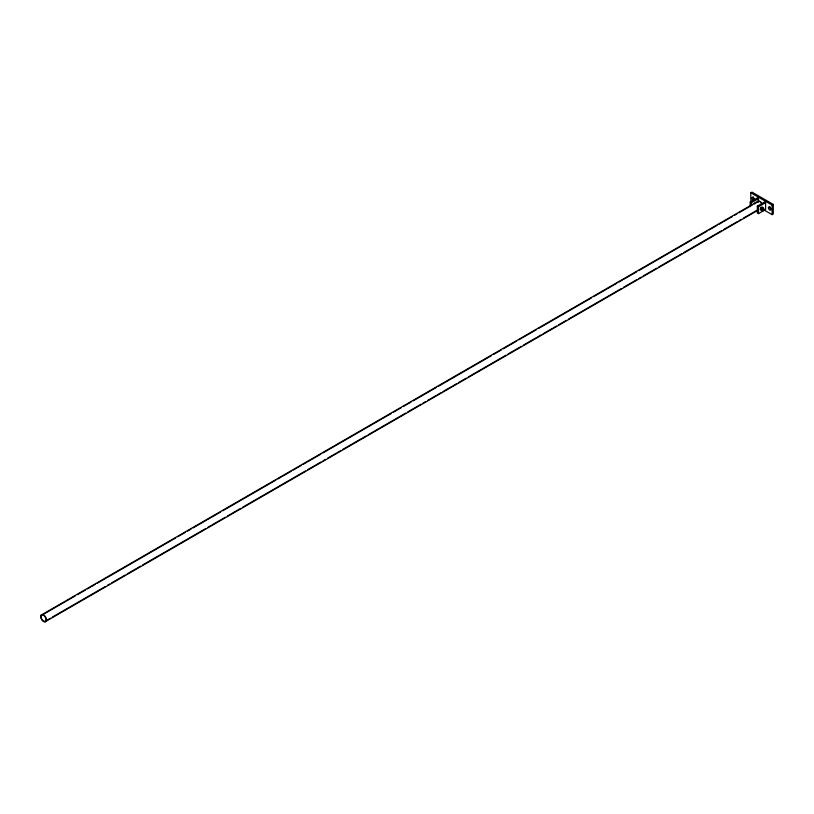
<?xml version="1.0" encoding="UTF-8"?>
<svg xmlns="http://www.w3.org/2000/svg" width="814" height="814" viewBox="0 0 814 814"><rect width="100%" height="100%" fill="white"/><g stroke="black" fill="none" stroke-linecap="round" stroke-linejoin="round"><path stroke-width="1.22" d="M760.744 208.933L761.456 207.702L762.169 208.109M762.698 209.534C760.775 211.192 762.189 206.736 763.054 208.618M750.793 202.36L750.793 192.796L751.983 192.104L773.3 204.416L773.3 213.99L772.12 214.672L763.593 209.747M750.203 206.583L750.203 202.025L757.315 197.924L758.495 198.606L758.495 202.025M750.203 202.025L751.393 202.706L758.495 198.606M41.087 615.13L758.485 200.936M41.392 615.506L65.598 601.526M66.514 600.997L75.499 595.817M77.523 594.647L81.003 592.633M81.919 592.104L85.409 590.099M87.424 588.929L90.914 586.914M91.829 586.385L95.309 584.381M97.324 583.211L106.319 578.021M107.234 577.492L175.641 538.003M177.656 536.833L181.146 534.818M182.061 534.289L185.541 532.285M187.556 531.115L191.046 529.11M193.06 527.94L206.451 520.207M207.367 519.678L220.757 511.955M222.771 510.785L275.773 480.189M277.788 479.019L281.278 477.014M282.193 476.485L291.178 471.296M293.193 470.126L296.683 468.121M297.598 467.582L301.088 465.577M303.103 464.407L306.583 462.403M307.499 461.874L320.889 454.141M322.904 452.971L381.41 419.2M382.326 418.671L391.32 413.481M393.335 412.311L396.815 410.307M397.731 409.778L401.221 407.763M403.235 406.593L406.725 404.589M407.641 404.059L411.121 402.045M413.136 400.875L422.13 395.696M423.046 395.166L436.436 387.433M438.451 386.263L491.453 355.667M493.467 354.507L496.957 352.493M497.873 351.963L501.353 349.949M503.378 348.789L506.857 346.774M507.773 346.245L516.758 341.056M518.783 339.886L522.262 337.881M523.178 337.352L536.568 329.619M538.583 328.459L591.585 297.853M593.61 296.693L597.089 294.678M598.005 294.149L606.99 288.96M607.905 288.431L616.9 283.241M618.915 282.082L622.395 280.067M623.321 279.538L636.701 271.805M638.725 270.645L691.727 240.038M693.742 238.878L697.222 236.864M698.147 236.335L707.132 231.145M709.147 229.986L717.032 225.427M719.047 224.267L722.537 222.253M723.453 221.723L732.437 216.534M734.452 215.374L736.843 213.99M738.858 212.83L752.248 205.097M754.263 203.938L758.668 201.394A3.541 2.045 60 0 0 757.753 201.923M757.315 206.125L764.417 202.025L765.598 202.706L765.598 209.544L758.495 213.644L757.315 212.963L757.315 206.125L758.495 206.807L765.598 202.706M44.811 621.438A3.541 2.045 60 0 0 44.811 616.422A3.541 2.045 60 0 0 41.056 616.758A3.541 2.045 60 0 0 44.811 621.438L50.315 618.253M52.33 617.093L105.332 586.497M107.356 585.327L109.737 583.953M111.752 582.783L120.737 577.594M121.652 577.065L125.142 575.06M127.157 573.89L136.142 568.701M137.057 568.172L140.547 566.157M142.562 564.997L205.474 528.683M207.489 527.513L210.968 525.498M211.884 524.969L220.879 519.79M221.795 519.251L225.275 517.246M227.299 516.076L236.284 510.887M237.2 510.358L240.679 508.353M242.704 507.183L305.606 470.868M307.621 469.698L321.011 461.976M323.026 460.805L325.417 459.432M327.432 458.262L336.416 453.083M337.332 452.543L340.822 450.539M342.836 449.369L361.721 438.461M362.647 437.932L366.127 435.928M368.142 434.757L405.738 413.054M407.763 411.884L421.143 404.161M423.168 402.991L425.549 401.617M427.564 400.457L436.548 395.268M437.474 394.739L440.954 392.724M442.969 391.554L451.963 386.375M452.879 385.846L456.359 383.832M458.374 382.661L461.864 380.657M462.779 380.128L466.259 378.113M468.284 376.943L505.881 355.24M507.895 354.08L521.286 346.347M523.3 345.177L536.691 337.454M537.606 336.925L541.086 334.91M543.111 333.75L552.096 328.561M553.011 328.032L556.491 326.017M558.516 324.847L566.402 320.299M568.416 319.139L621.418 288.532M623.432 287.373L636.823 279.64M638.837 278.469L641.229 277.096M643.243 275.936L652.228 270.747M653.143 270.217L656.633 268.203M658.648 267.043L677.543 256.135M678.459 255.606L681.939 253.592M683.953 252.432L721.56 230.718M723.575 229.558L736.965 221.825M738.98 220.665L741.361 219.281M743.375 218.121L752.37 212.932M753.286 212.403L756.766 210.388M44.994 621.896A4.05 2.34 60 0 0 44.994 616.167A4.05 2.34 60 0 0 40.7 616.554A4.05 2.34 60 0 0 44.994 621.896L756.949 210.846M762.962 209.91L761.731 210.623L761.11 209.737L761.731 208.16L762.962 207.448L763.573 208.323M750.793 192.796L772.12 205.097L773.3 204.416M762.687 207.804L762.077 206.929L760.846 207.641L760.225 209.229L760.846 210.104M772.12 205.097L772.12 214.672M758.495 206.807L758.495 213.644M751.393 202.706L751.393 204.986M759.92 201.73A3.541 2.045 60 0 1 761.171 202.839M757.437 201.536A4.05 2.34 60 0 1 761.344 202.584M754.293 200.346A1.842 1.068 60 0 1 752.167 199.338A1.842 1.068 60 0 1 752.716 197.273A1.842 1.068 60 0 1 754.466 199.695M754.354 199.766A1.842 1.068 60 0 1 753.225 196.856M771.58 209.513A1.842 1.068 60 0 1 770.013 208.364A1.842 1.068 60 0 1 769.8 206.43M760.734 209.412A1.17 0.682 -60 0 1 761.243 207.723A1.17 0.682 -60 0 1 762.28 208.038M753.937 203.826A1.17 0.682 -60 0 1 755.066 203.52M763.206 209.829C763.532 212.851 765.536 207 763.206 209.829M768.447 207.763A1.842 1.068 60 0 0 770.4 210.195A1.842 1.068 60 0 0 770.4 207.59A1.842 1.068 60 0 0 768.447 207.763"/></g></svg>
